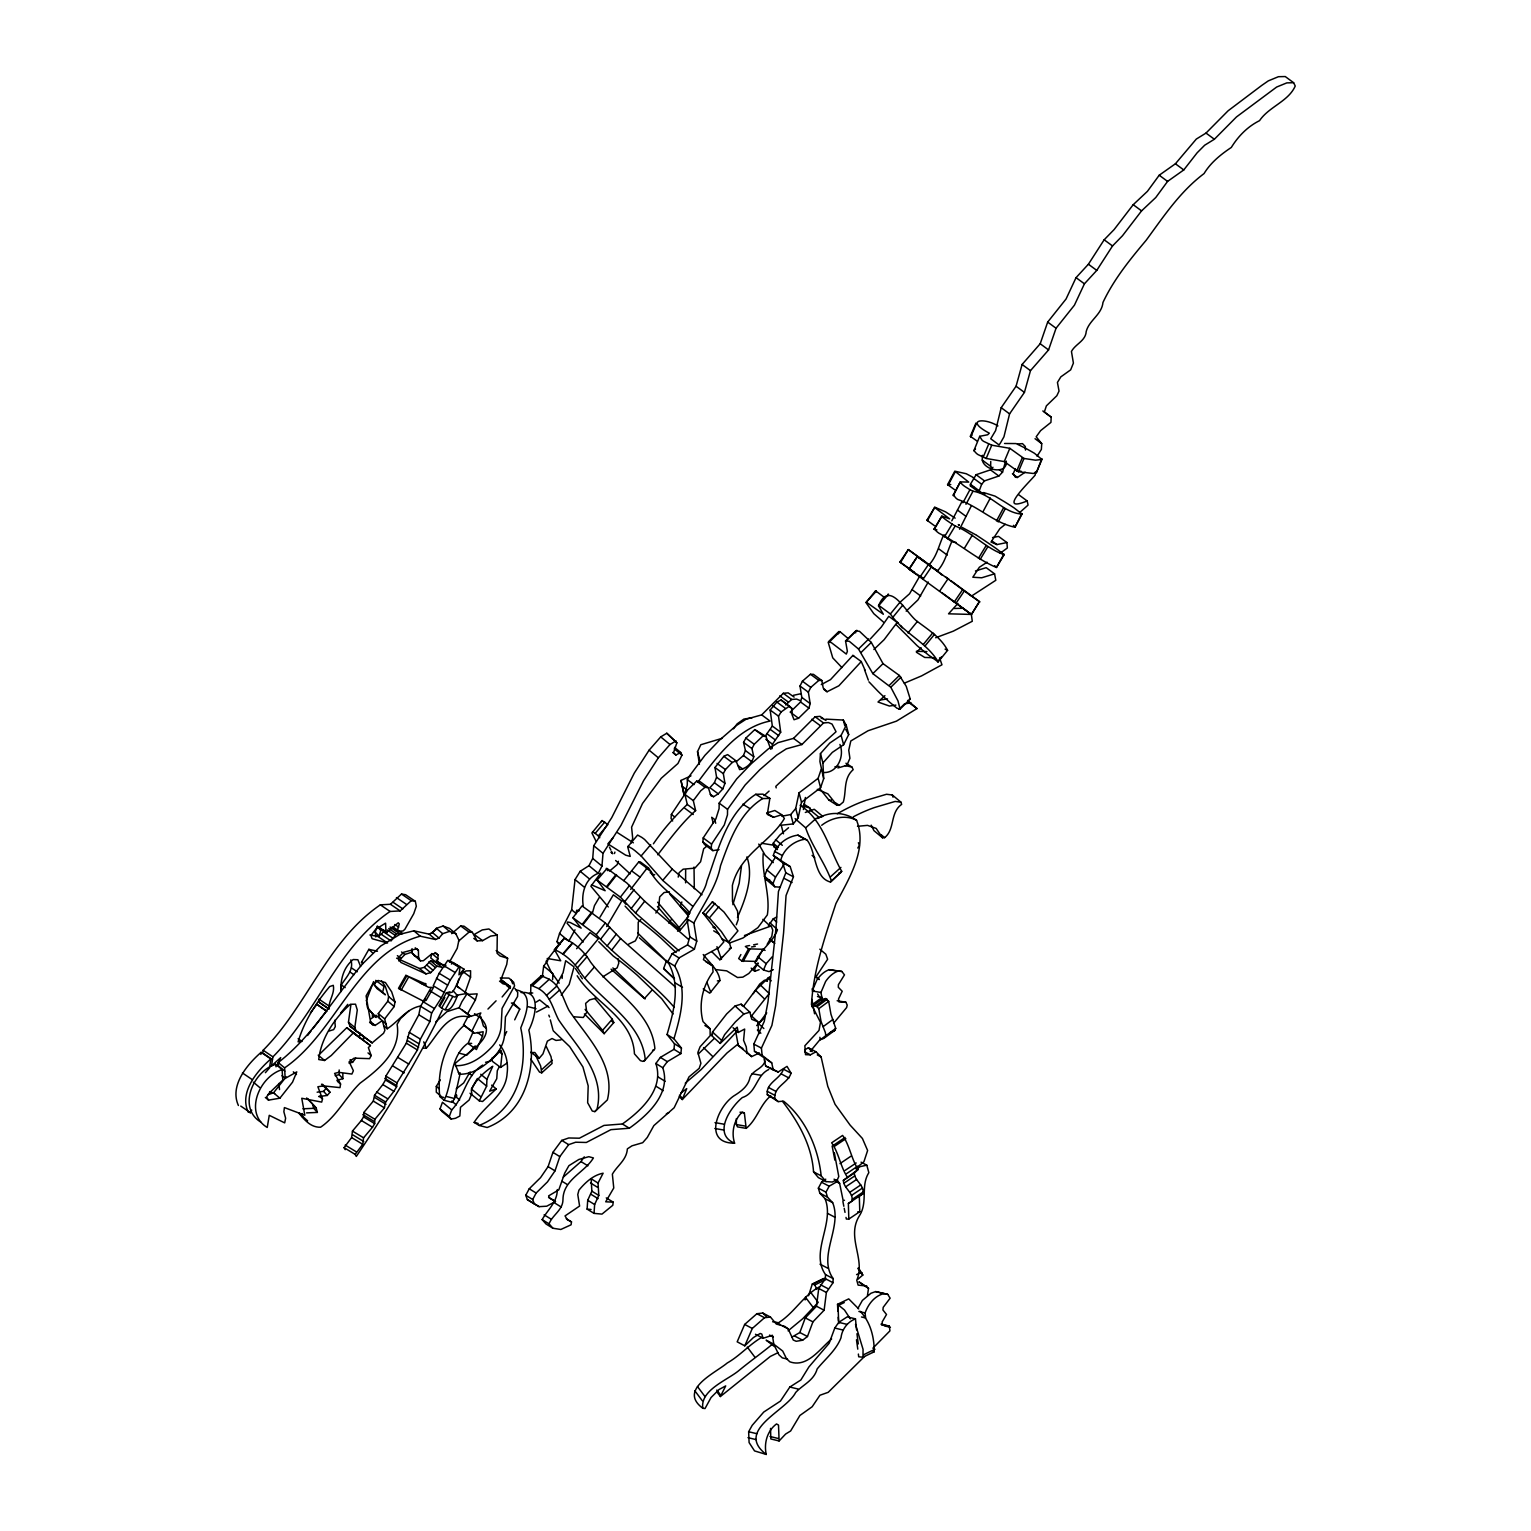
<?xml version="1.0" encoding="UTF-8"?>
<svg xmlns="http://www.w3.org/2000/svg" width="1531" height="1531" viewBox="0 0 1531 1531"><rect width="100%" height="100%" fill="white"/><g stroke="black" fill="none" stroke-linecap="round" stroke-linejoin="round"><path stroke-width="1.5" d="M440.316 1079.91L436.316 1086.398L436.297 1092.215L440.928 1096.024M985.16 493.977L978.768 492.063L970.405 485.901L970.405 484.274L976.127 474.706L990.48 469.864L992.968 467.261M978.768 492.063L981.677 484.236L984.51 480.887L998.844 476.026L1002.575 472.122L1005.102 462.84M1006.269 461.099C1007.953 474.667 984.49 471.012 982.27 460.104L982.385 455.281M473.117 1031.971L468.065 1043.415L476.447 1049.577L482.533 1036.181L483.184 1031.741L474.036 1033.31L471.892 1031.09L480.83 1012.967L470.878 1016.335L467.472 1014.039L475.376 999.973L477.174 993.849L468.122 994.404L465.194 992.279L470.553 977.18L470.591 970.769L465.979 970.941L461.29 974.137M685.601 882.851L685.658 870.01M694.309 888.726L694.021 867.044M882.162 1325.31L881.052 1324.124L889.339 1326.114L889.932 1330.879L872.881 1348.199M763.261 853.36C761.328 874.086 770.629 894.276 767.337 914.906L757.845 927.69L742.975 937.986L729.062 943.211M736.296 924.82L738.21 919.576L737.54 911.156L732.488 901.51L732.392 885.435C739.798 854.317 769.576 842.988 784.389 818.53L781.748 814.741L773.557 817.286L767.299 814.415L769.844 798.397L762.936 794.149L755.759 794.302C726.345 813.286 718.269 850.088 706.978 880.976C704.03 895.635 691.189 904.878 686.979 918.83L689.83 936.876L687.476 944.933L672.128 953.679L667.784 961.774C681.123 984.969 673.927 1010.69 667.057 1034.535L674.501 1043.836L681.429 1048.084L680.893 1053.596L667.305 1061.653L662.77 1067.758C671.305 1093.268 648.359 1114.645 629.318 1128.232L610.888 1129.667L586.335 1142.47L575.656 1142.222L568.671 1144.652L559.829 1156.613L555.007 1170.871L547.486 1181.875L536.137 1193.032L532.692 1199.519L534.3 1203.883L539.123 1206.658L546.739 1206.198L555.485 1201.51L549.304 1197.969L548.653 1195.845L558.796 1189.874L564.709 1173.129L568.9 1165.684L578.871 1159.465L588.823 1156.69L593.416 1157.934C584.383 1172.803 563.083 1179.597 562.968 1199.596C562.968 1210.198 552.289 1215.002 549.074 1223.862L552.902 1228.245L560.824 1229.47L571.082 1224.8L571.484 1221.91L566.298 1218.733M667.784 961.774L674.693 966.042C688.031 989.217 680.836 1014.938 673.965 1038.784L681.429 1048.084M492.331 1057.538L492.255 1061.232L500.618 1067.413L506.972 1063.126M500.618 1067.413L502.034 1053.921L501.039 1050.247L489.901 1061.327L485.557 1062.284M865.072 670.214L861.264 661.564L838.873 685.792L827.065 691.744L823.219 688.012L821.841 680.53L818.817 680.415L810.779 687.381L808.368 692.203L810.167 703.59L808.923 708.145L798.55 718.269L794.034 719.742L792.101 714.862L791.91 708.489L789.422 706.155L781.059 699.992L776.887 702.078L770.15 710.02L772.332 726.058L764.964 736.545M789.422 706.155L781.154 711.915L778.514 716.183L780.695 732.22L772.485 744.2L772.102 748.64M992.318 469.29L990.634 466.285L990.748 461.443M838.299 633.834L839.907 631.595L847.6 638.083M847.16 1176.861C840.462 1166.526 838.663 1152.556 831.639 1142.815L842.605 1135.428C849.609 1145.169 851.427 1159.139 858.125 1169.473L843.351 1180.401C843.466 1188.362 853.954 1192.726 851.944 1201.108L848.365 1203.519L848.806 1219.078L846.375 1219.059L845.992 1217.413M868.919 681.793L877.933 691.208A105.639 28.878 45.9 0 0 889.645 702.212L897.013 708.26L900.056 709.064L910.237 699.074L906.237 686.309L899.386 675.458L883.023 663.631L871.292 642.427L859.446 631.27L855.733 630.963L845.552 640.953L847.37 651.383L846.318 654.081L831.122 642.446L828.156 642.159L832.749 657.852L841.935 667.573M855.676 632.858L855.733 630.963M983.591 492.542L995.035 496.121L1004.279 501.632A87.592 14.372 30.9 0 1 1014.058 507.871L1022.019 514.129L1014.996 527.219C993.83 522.932 978.328 506.091 957.736 499.489A32.438 5.32 30.9 0 1 956.148 498.302L953.296 494.953L960.32 481.882L968.74 482.112L954.846 471.184L966.214 473.73L973.123 477.385M953.277 495.661L960.32 481.882M770.782 1095.832C759.854 1104.808 757.271 1119.372 746.19 1128.366L744.353 1112.922L742.286 1112.099C733.827 1119.793 731.129 1132.423 734.593 1143.179C702.997 1143.351 717.063 1107.545 733.579 1096.081C740.774 1091.622 748.238 1086.378 749.979 1077.46C752.85 1069.92 762.782 1069.021 765.098 1060.945M734.593 1143.179C712.585 1134.318 729.943 1107.774 742.305 1097.574C756.601 1092.962 756.046 1075.413 768.734 1069.537M792.063 1336.984L799.833 1332.525L805.287 1317.885L816.482 1306.23L818.741 1288.47L825.381 1278.71L825.515 1274.596C809.669 1252.147 835.027 1223.403 825.037 1198.696L819.831 1193.147L818.358 1188.152L821.535 1182.219L825.764 1179.176M831.639 1338.974C819.889 1348.754 807.373 1367.987 789.919 1361.844L786.57 1358.801L782.705 1351.05L773.787 1344.18L772.428 1335.281L763.108 1338.266L761.787 1334.056L760.18 1333.482L753.405 1337.558L744.793 1345.826L737.177 1341.826L744.659 1324.449L756.907 1313.713L762.802 1313.043L770.437 1317.043L776.313 1324.047L784.771 1326.382L788.216 1328.927L793.249 1340.008L796.177 1341.29L802.627 1340.218L807.469 1336.506L812.923 1321.865L824.118 1310.23L826.376 1292.451L833.017 1282.691L833.132 1278.576C817.305 1256.147 842.662 1227.403 832.673 1202.696L827.467 1197.146L819.831 1193.147M530.798 1059.184L539.524 1072.083L541.725 1072.848L540.654 1066.016L535.927 1055.95M546.299 1046.553L551.026 1056.639L552.098 1063.471L541.725 1072.848M558.892 944.646L557.016 941.603L559.542 933.508L571.656 909.816L575.044 879.56L580.192 871.292L588.976 865.685L592.708 858.432L593.741 845.705L611.73 817.669L634.312 773.059L649.106 750.171L660.722 736.889L666.789 733.234L676.855 742.803L673.506 752.85L675.898 755.013L680.721 752.486L681.946 755.147L677.965 763.471L661.296 778.226L642.503 803.488L631.595 827.18L632.686 838.242L631.461 842.739M583.177 905.625C581.282 892.86 585.244 878.316 598.238 873.321L601.97 866.068L603.003 853.341L620.993 825.305L643.575 780.695L658.368 757.807L669.985 744.525L676.051 740.87M1042.822 410.959L1051.185 417.121L1050.936 422.384L1040.602 430.651L1036.181 436.794L1041.731 443.646L1041.367 449.444L1037.061 456.2M425.427 998.384L420.527 1006.269L418.805 1014.785L409.294 1032.392L406.327 1043.204L385.869 1076.121L385.506 1079.987L382.788 1084.56L374.521 1095.258L373.315 1101.095L363.785 1112.539L363.555 1116.884L361.373 1120.501L352.455 1131.084L351.613 1137.571L344.073 1147.657L345.202 1149.685M451.415 964.052L452.889 962.425L463.989 969.161L458.956 974.845L460.085 967.094L458.879 967.133L450.267 980.07L441.406 997.791L431.646 1013.024L429.905 1021.521L420.413 1039.128L417.427 1049.96L396.988 1082.857L396.625 1086.723L393.888 1091.297L385.621 1101.995L384.415 1107.851L374.904 1119.276L374.674 1123.62L372.492 1127.237L363.574 1137.82L362.732 1144.308L355.173 1154.393L356.302 1156.441C387.745 1109.764 417.427 1061.021 442.191 1010.403M547.811 960.569L543.677 966.061L542.414 975.802M552.595 979.61L552.94 973.697L543.677 966.061M502.13 996.968L510.455 986.94L501.728 979.974L501.938 982.213M594.028 1213.375L587.1 1209.107L587.713 1200.285L591.865 1191.175L591.119 1178.774L598.047 1183.042L598.793 1195.424L594.64 1204.533L594.028 1213.375L601.989 1214.102L612.802 1205.28L613.185 1202.141L606.257 1197.893M864.479 1356.504L828.194 1392.33L819.946 1395.239L812.176 1406.74L799.909 1415.467L790.628 1430.987L785.633 1434.03L779.107 1440.958L770.82 1438.949L770.533 1428.404M825.86 719.13L843.294 720.048L846.222 725.216L841.131 735.358L829.821 743.033L820.463 753.596L819.908 761.539L823.678 778.667L820.597 787.7L801.517 802.244L798.187 817.822L793.269 823.908L780.006 825.362M820.463 753.596L822.932 762.974L823.678 778.667M779.107 1440.958L778.514 1425.055L776.504 1423.945C767.203 1430.815 763.72 1443.408 766.265 1454.45C734.459 1430.165 786.111 1411.295 795.661 1392.483C802.914 1384.636 813.88 1380.656 817.152 1368.963C825.381 1358.801 836.213 1350.265 840.997 1337.75C841.973 1329.348 847.485 1321.865 855.465 1318.861L856.575 1329.827M1035.434 471.739L1035.205 475.05C1029.865 481.767 995.686 513.899 1027.167 500.943L1028.067 505.096L1019.55 512.655M350.924 1004.604L348.456 1022.153L350.025 1026.287L372.129 1042.898L383.554 1033.291L384.913 1030.363L382.386 1020.584L375.076 1025.464L369.603 1022.478M562.126 978.443L562.317 975.668M735.148 1028.545L738.267 1045.52L751.606 1056.601L759.395 1052.964M900.056 709.064L897.97 700.854L890.812 687.247L872.842 673.64L858.508 649.01L849.265 641.278L845.552 640.953M463.989 969.161L454.764 988.586L452.43 992.05L449.061 993.007M794.149 697.064L788.197 692.892L783.298 693.294L761.692 714.881L746.114 719.206L736.392 725.503L719.608 740.066L704.892 755.376L689.371 776.102L687.342 779.681L687.266 785.173L684.051 795.393L671.363 814.454L671.037 818.492L672.664 820.999M719.015 849.609L712.872 850.643L704.509 844.48L702.882 841.973L703.207 837.935L715.896 818.874L719.092 808.655L719.168 803.163L736.736 778.858L751.453 763.548L768.237 748.984L777.959 742.688L793.517 738.382L815.143 716.776L820.042 716.374L825.975 720.546M712.872 850.643L711.245 848.155L711.571 844.117L724.259 825.037L727.474 814.836L727.55 809.325L745.099 785.039L759.816 769.729L776.6 755.147L786.322 748.85L801.9 744.544L823.506 722.957L828.405 722.555L832.041 724.067L836.041 731.741L778.992 783.336L775.796 786.36L776.198 787.891M334.734 1020.258L335.308 1026.593L333.662 1029.617L328.763 1031.109M679.266 1096.636L682.271 1099.564L686.73 1088.618L680.644 1093.23M359.728 1036.028L359.996 1033.023M363.402 1040.104L363.67 1037.099M534.3 1203.883L527.372 1199.634L525.765 1195.271L529.228 1188.783L540.558 1177.626L548.098 1166.622L552.921 1152.365L561.743 1140.404L568.728 1137.973L579.407 1138.203L603.98 1125.419L622.39 1123.984C641.432 1110.396 664.397 1089.019 655.861 1063.49L660.397 1057.385L673.984 1049.347L674.501 1043.836M340.839 991.705C340.418 979.61 343.327 967.592 353.163 959.535L357.852 959.726L360.589 966.425M766.265 1454.45L754.534 1450.91L749.099 1442.585L748.64 1431.734L752.199 1425.342L763.739 1412.06L780.408 1401.114L789.843 1387.029L800.866 1379.986L808.885 1366.972L829.151 1343.28L834.778 1328.047L838.739 1322.363L847.179 1316.871L855.465 1318.861M260.863 1054.476L261.112 1052.333L270.872 1058.935L269.513 1067.93L265.38 1072.695M759.165 969.697L754.649 971.343L755.051 967.898L758.209 963.343M265.341 1097.459L268.518 1100.138L279.886 1098.186L292.517 1082.187L296.784 1071.891L285.168 1078.417L281.991 1075.738M868.517 1288.298L859.14 1282.002L868.517 1288.298L867.445 1295.647M848.806 1219.078L859.771 1211.691L859.331 1196.151L862.91 1193.721C864.919 1185.358 854.432 1180.975 854.317 1173.033L858.125 1169.473M778.092 1352.639L770.323 1356.447L720.393 1396.54L725.713 1385.899L719.034 1389.536L711.035 1397.554L705.025 1408.539L702.786 1408.271C677.908 1389.689 714.843 1373.364 727.187 1363.03C739.703 1355.93 749.099 1344.773 761.519 1337.501M496.159 950.579L507.622 958.31L506.723 964.473L500.752 980.127L502.876 983.591L510.091 986.155M798.187 817.822L795.718 808.445L799.029 792.867L818.128 778.322L821.209 769.289M319.883 1053.883L346.829 1027.665L370.445 1045.596L368.378 1047.587L371.172 1055.586L369.583 1058.648L354.101 1058.151L349.164 1061.71L353.374 1070.743L351.881 1074.054L338.657 1072.332L334.581 1073.422L340.571 1084.025L339.997 1087.622L323.405 1085.9L317.874 1086.761L322.505 1098.933L321.701 1102.109L301.76 1098.263L304.822 1115.238L284.402 1107.583L283.867 1111.774L285.627 1118.223L284.689 1122.874L269.265 1115.314L267.236 1127.467C243.735 1113.439 259.122 1076.599 282.106 1069.633L275.733 1064.275C252.749 1071.241 237.382 1108.08 260.882 1122.127M391.304 927.308L397.161 931.269L402.978 931.001L404.892 929.279L413.753 913.701L416.317 906.256L415.322 901.3L405.562 894.697L401.505 894.066L390.443 904.285L380.339 904.84C327.825 940.589 307.195 1005.905 263.16 1050.247L262.7 1053.06L272.461 1059.663M415.322 901.3L411.265 900.687L400.184 910.907L390.099 911.462C337.566 947.191 316.936 1012.527 272.92 1056.849L271.485 1065.901L280.709 1057.596L276.977 1065.633M397.161 931.269L399.304 923.978L398.271 922.791L385.965 932.915L385.582 923.155L375.765 929.221L370.904 935.498L372.11 938.714L387.554 943.019L377.813 936.417L369.89 935.001M379.592 1018.536L378.291 1013.56L387.802 1001.217L388.606 996.566L385.334 986.519L381.563 980.931M421.35 1005.867C407.035 1007.991 398.634 1021.368 387.209 1028.794L384.664 1018.919L394.175 1006.556L394.979 1001.925L391.687 991.877L385.429 982.558L378.176 980.472L371.822 985.581L366.1 995.915L370.617 1022.096L372.779 1025.158M1004.566 443.473L1016.048 443.569L1025.158 448.066A84.014 25.261 25.9 0 1 1034.458 453.291L1041.922 459.472L1036.334 472.735L1033.138 473.462L1018.402 471.739L1004.259 461.596L986.175 458.458L978.022 454.592A29.855 8.975 25.9 0 1 976.491 453.463L973.907 450.65L975.477 449.004M997.925 425.905C983.113 416.987 964.511 420.145 989.313 433.177L987.648 434.766L979.706 436.316L982.079 440.201A29.855 8.975 25.9 0 0 983.591 441.33L991.744 445.196L1009.828 448.315L1023.99 458.458L1035.53 460.18L1041.922 459.472M678.214 877.11L679.094 872.747L683.132 869.187L694.902 868.134L700.586 861.762L703.686 848.767L706.71 846.26M938.312 571.695L929.011 564.843C936.934 556.327 938.752 545.457 943.44 535.506L944.608 534.97M941.929 575.044L937.374 571.025C945.297 562.489 947.115 551.638 951.804 541.668L956.033 542.395M356.379 1031.645L354.809 1027.512L357.278 1009.962L355.517 1004.183L350.388 1004.279C334.485 1018.077 320.974 1038.439 318.735 1059.548L324.572 1060.485L331.27 1055.491L353.183 1033.023L370.445 1045.596M373.583 981.601L366.215 1000.757M491.642 1085.135L496.274 1088.943L482.552 1101.516L479.28 1100.846L486.647 1086.149L486.915 1079.355L492.752 1066.284C483.949 1072.389 475.165 1080.063 471.318 1090.302L471.854 1093.517L469.137 1100.024L460.487 1107.277L459.855 1116.022L455.492 1118.3L451.186 1119.065L441.923 1111.429L440.029 1108.884L442.459 1102.282L451.722 1109.918L449.291 1116.52L451.186 1119.065M557.303 1189.568C557.38 1202.141 547.581 1209.815 542.165 1219.614L545.993 1223.977L552.902 1228.245M819.851 1037.291L820.444 1039.645L824.444 1038.171L825.821 1035.722L825.362 1032.564L821.037 1021.426L818.798 1008.68L815.889 1005.848L811.832 1006.69L821.707 999.399L825.764 998.556L828.692 1001.389L830.931 1014.134L835.715 1028.43L834.338 1030.88L830.319 1032.353M464.008 1025.445C444.545 1042.707 437.024 1071.241 439.722 1096.426L444.181 1100.291C452.87 1082.053 449.54 1057.615 467.108 1043.836M444.181 1100.291L452.296 1102.377L454.535 1098.531L460.276 1072.925M516.33 989.945C534.989 993.351 525.19 1016.546 520.751 1027.971C528.903 1065.04 518.148 1110.396 479.069 1125.438L474.17 1122.395C484.389 1105.688 505.862 1095.239 507.125 1073.327A34.237 28.381 -84.2 0 0 502.245 1048.391L499.68 1044.908M521.018 992.566C542.414 990.193 534.893 1018.689 528.846 1030.038C537.017 1067.107 526.243 1112.463 487.164 1127.505L479.069 1125.438M834.357 1152.766L838.777 1176.516L837.476 1179.502L832.252 1182.028L825.994 1181.588L821.171 1175.846C818.224 1147.848 805.536 1118.855 783.566 1101.153L778.188 1101.612L774.935 1098.722C773.232 1086.78 788.121 1083.125 791.049 1073.174L787.03 1066.38L778.169 1071.987L773.27 1069.997L771.739 1062.897L754.477 1051.299L753.807 1044.104L764.256 1021.445L768.007 1001.752L775.949 928.819L778.437 891.54L785.824 872.804L782.552 862.623L773.327 855.427C776.313 844.672 786.934 836.481 797.957 835.141L807.258 840.328C816.348 852.174 813.899 877.818 830.491 882.028L841.706 871.35C829.037 849.035 822.951 819.774 800.12 805.306M771.739 1062.897L762.113 1055.299L761.424 1048.103L771.892 1025.445L775.643 1005.752L783.585 932.819L786.054 895.539L793.46 876.804L790.187 866.623L773.327 855.427M374.502 985.16L385.429 994.806L377.066 988.643L374.502 985.16L375.267 981.945M382.865 991.322L384.032 986.519L375.669 980.357M805.402 797.479L803.411 809.535M592.382 913.318L594.449 905.663L599.31 897.415M798.55 718.269L790.187 712.106L800.56 701.983L801.804 697.409L800.005 686.041L802.416 681.199L810.454 674.252L813.478 674.348L821.841 680.53M959.554 529.209L971.381 505.766M744.793 1345.826L752.295 1328.449L764.543 1317.713L770.437 1317.043M468.122 994.404L456.831 986.098L458.802 979.094M780.963 859.427C783.949 848.672 794.57 840.481 805.574 839.141M772.772 1343.931C761.405 1353.308 749.463 1361.748 738.114 1371.183C726 1380.732 700.184 1390.416 702.786 1408.271M614.486 853.533L614.907 852.078M674.693 966.042L679.037 957.928L694.385 949.182L696.758 941.144L693.887 923.078C703.227 904.209 716.489 887.272 720.527 865.742C729.502 840.94 739.109 813.133 762.687 798.57L769.844 798.397M412.05 948.627L412.241 953.239L420.432 960.856L423.341 960.741L431.589 954.024L436.22 953.315L438.172 955.191L437.101 963.286L445.961 965.276M668.683 1112.865L666.349 1113.745M858.374 1354.055L858.7 1356.791L862.967 1357.212L863.063 1349.366L855.504 1324.468M862.967 1357.212L874.163 1351.777C874.431 1337.654 870.412 1321.655 860.078 1311.244M778.188 1101.612L767.299 1094.722C765.596 1082.8 780.485 1079.125 783.413 1069.174L791.049 1073.174M822.568 1001.159L820.96 992.471L825.611 981.486A25.95 16.248 -69 0 1 838.012 971.171L841.82 971.439L844.48 974.864L838.395 984.682L838.299 987.304L842.203 991.265L838.49 999.073L839.045 1001.982L845.897 1002.25L847.217 1005.102L846.624 1007.57L833.61 1023.244M1293.618 82.712L1286.805 82.885L1276.663 87.037L1236.493 116.93L1214.37 139.244L1204.686 145.215L1197.127 152.813L1183.769 169.941L1167.579 181.404L1155.771 197.518L1141.571 210.876L1122.491 235.736L1112.52 245.955L1096.77 270.394L1084.426 283.809L1074.418 305.186L1056.046 328.246L1048.563 349.929L1030.478 370.655L1024.43 392.395L1009.58 413.868L1003.953 436.794L1000.432 442.976L999.092 444.947L990.729 438.765L995.59 430.613L1001.197 407.686L1016.067 386.233L1022.096 364.474L1040.2 343.748L1047.682 322.084L1066.054 299.004L1076.044 277.647L1088.407 264.231L1104.157 239.793L1114.128 229.554L1133.208 204.695L1147.408 191.356L1159.216 175.223L1175.406 163.779L1196.323 139.053L1206.007 133.082L1228.13 110.768L1261.755 85.411L1268.3 80.875L1278.423 76.703L1285.255 76.55L1293.618 82.712L1295.245 86.023C1288.413 101.505 1268.969 106.653 1259.535 120.662C1247.612 126.595 1238.235 136.202 1231.307 147.454C1220.781 154.478 1210.677 162.611 1204.055 173.577C1180.037 191.624 1163.598 216.522 1146.164 240.271C1129.916 259.581 1113.822 279.35 1102.971 302.449C1101.746 314.697 1089.096 320.247 1086.225 331.462C1085.594 341.011 1075.432 343.939 1071.451 351.46L1073.403 363.096L1070.667 369.851L1060.83 376.875L1057.443 382.444L1059.031 391.094L1056.83 395.744L1046.381 405.868L1044.353 411.973L1051.185 417.121M746.975 1053.539L746.267 1046.86L743.588 1040.315L744.659 1029.043L738.248 1032.468L737.196 1027.148L720.163 1043.434L711.456 1035.415L712.527 1032.028L726.689 1013.905L735.129 1005.963L741.157 1004.164L749.865 1012.182L751.778 1019.321L757.807 1021.751L758.783 1033.808M720.163 1043.434L724.641 1034.631L735.378 1021.923L743.836 1013.981L749.865 1012.182M341.298 989.026L341.279 984.988C346.006 977.199 354.216 969.965 350.848 959.822M681.831 901.97L680.434 906.218L689.122 914.237M328.763 1005.829L319.022 999.207L319.386 1002.461L329.146 1009.063C328.112 1001.006 335.117 993.657 333.28 985.332L329.701 986.557C316.018 1002.671 304.018 1021.521 298.105 1041.884L302.009 1041.386L298.105 1038.745M451.722 1109.918C464.563 1096.713 465.826 1075.432 482.705 1065.078M767.069 981.371L768.256 977.965L771.241 980.873M375.21 932.035L377.181 926.485L380.855 930.561L378.884 936.111L375.21 932.035L375.841 936.972M663.65 968.53L674.444 978.845L663.65 968.53L666.636 960.396M555.734 950.273L556.825 947.364L546.089 961.391L551.237 971.994L559.179 983.151M553.169 1030.707L569.685 1046.63L582.947 1067.011L588.191 1085.9L587.655 1102.741L592.267 1111.047L594.851 1111.621L607.367 1099.928C616.132 1064.734 586.947 1037.08 569.054 1010.517C563.504 1000.049 561.169 987.093 550.509 980.204A15.291 4.957 47.9 0 0 549.304 979.285L541.228 975.745L530.855 985.141L530.664 993.887M540.558 977.544L541.228 975.745M753.252 993.657L759.72 984.05L764.486 980.204L767.088 980.701M511.392 1002.958L519.755 1009.12L514.703 1019.837M735.971 761.902L743.454 755.529L745.406 750.573L743.568 742.42L745.865 738.114L754.764 729.617L765.94 736.392L770.839 749.31M735.952 760.773L732.22 762.495L725.426 769.576L723.34 773.691L724.967 783.394L722.785 788.943L718.25 793.843L709.886 787.68L714.403 782.762L716.585 777.212L714.977 767.529L723.838 756.333L727.589 754.592L735.952 760.773L739.588 769.595C746.19 768.734 752.065 763.127 753.769 756.754L751.951 748.582L754.228 744.277L763.127 735.779L765.94 736.392M780.083 887.195L774.801 886.774L766.227 879.617L764.467 876.268L766.935 870.01L775.394 857.341M774.801 886.774L773.059 883.425L775.528 877.167L783.987 864.498M576.268 911.5L576.804 910.199L579.388 910.734M861.475 1316.966L865.608 1317.961L865.111 1312.947C868.192 1304.201 874.545 1295.896 883.942 1293.58L887.731 1294.346L890.123 1298.192L883.215 1307.321L882.928 1309.981L886.506 1314.497L882.162 1321.942L882.488 1324.966L889.339 1326.114M777.48 929.795C772.791 942.771 759.567 950.1 754.936 962.827L763.529 970.003L769.021 971.63L773.308 969.64M763.529 970.003L766.151 963.707L772.275 956.741M458.879 967.133L447.779 960.396L439.148 973.333L433.254 985.753L444.373 992.49M977.256 441.196L970.367 436.316L975.955 423.034M970.711 437.062L976.3 423.781M973.907 450.65L979.706 436.316M983.074 457.405L988.662 444.143M986.175 458.458L991.744 445.196M1004.259 461.596L1009.828 448.315M1016.737 470.993L1022.325 457.712M1018.402 471.739L1023.99 458.458M1041.845 458.592L1036.334 472.735M899.654 602.582L909.586 593.741L919.901 575.867L923.25 578.335M906.18 611.137L917.949 599.922L928.264 582.029M600.075 874.488L600.688 873.091L590.889 886.219L608.266 906.964M261.112 1052.333C246.835 1064.791 229.42 1085.804 238.415 1105.497M270.872 1058.935C256.596 1071.394 239.18 1092.407 248.175 1112.099L250.51 1112.712L251.735 1110.071M732.871 904.668L739.205 883.215L741.502 865.857M737.444 917.413C745.501 899.041 753.884 876.765 746.917 856.882M699.38 764.256L697.524 751.625L700.815 744.736L722.364 738.248M857.819 1308.507L862.374 1300.431L870.948 1293.255L875.655 1291.59L887.731 1294.346M474.036 1033.31L463.529 1024.909L468.888 1014.996M822.932 762.974L832.29 752.41L843.6 744.736L848.691 734.593L846.222 725.216M499.087 1067.145L497.288 1070.743L496.752 1078.723L489.652 1091.163L496.274 1088.943M470.036 1071.968L463.663 1082.972L456.2 1088.885M768.428 925.719L773.193 918.887L776.6 917.012M606.697 926.58L621.739 900.994L613.376 894.812L599.961 917.222M812.31 1283.992L814.817 1284.93L825.994 1279.495L823.506 1278.576L812.31 1283.992L808.559 1295.743M951.804 520.808L961.908 501.69M504.598 1035.626L506.742 1031.55M598.047 1183.042L603.118 1173.205C593.129 1175.119 585.225 1182.564 578.929 1190.161L577.78 1194.544L579.598 1206.045L565.035 1215.92L567.274 1219.633L571.484 1221.91M1015.283 468.945L1013.235 473.615L1015.378 477.251L1017.426 477.481L1025.158 472.18M827.467 1197.146L825.994 1192.151L829.17 1186.219L837.878 1181.167L839.62 1183.386L843.122 1200.4L844.48 1200.285M954.808 489.843L947.593 484.619L954.617 471.548M948.053 485.25L955.076 472.16M962.922 502.761L969.946 489.69L964.76 486.399A32.438 5.32 30.9 0 1 963.171 485.212L960.301 482.571M965.965 504.311L972.989 491.221C991.801 494.207 1002.843 512.828 1022.019 514.129M983.304 511.143L990.327 498.053M996.49 520.961L1003.513 507.89M998.174 521.918L1005.197 508.828M1014.996 527.219L1021.809 513.497M740.889 954.559L738.669 958.597L741.884 960.99L756.295 961.43L762.955 949.277L765.098 950.426M741.884 960.99L748.544 948.837L762.955 949.277M743.167 961.468L749.826 949.316M575.024 929.815L568.805 941.144L559.542 933.508M630.657 889.396L647.02 868.211L648.512 867.962L653.565 875.139L654.713 874.565M284.766 1071.145L278.412 1065.806L278.24 1062.533C312.879 1035.741 334.638 996.796 362.579 963.86L361.488 962.31L368.875 949.335L377.468 951.249M405.887 975.343L398.5 988.318L423.398 1001.197L426.096 1000.432L433.484 987.457L428.623 987.361L405.887 975.343L426.058 984.165L425.369 983.457M399.304 989.064L406.691 976.108M401.084 990.289L408.471 977.333M423.398 1001.197L430.785 988.241M453.119 990.768L457.52 995.628C453.08 1006.02 449.119 1015.704 438.957 1005.848L446.344 992.873L449.923 991.82M440.335 1005.427L444.794 997.561M441.77 1007.8L449.157 994.825L454.803 997.121L457.52 995.628M445.33 1009.522L452.717 996.566M970.367 436.316L971.917 435.168M599.769 837.725L598.353 835.888L607.884 824.597L602.085 820.559L591.904 832.96L595.999 841.112M601.434 821.669L602.085 820.559M449.482 962.023L457.214 948.321L458.917 940.225L455.855 933.757L449.502 928.418L443.091 926.025L436.373 928.322L432.622 932.723L429.197 934.159L413.868 930.829L400.184 934.197L380.76 945.986L362.579 963.86M657.775 854.796C669.698 839.332 681.333 823.467 695.629 810.607L687.266 804.426L684.95 794.455L687.553 790.053L696.662 781.135L700.031 781.595L708.394 787.776L710.92 795.756L713.58 796.713L718.25 793.843M695.629 810.607L693.313 800.636L700.739 790.781L705.025 787.317L708.394 787.776M857.781 848.021L859.389 845.323L858.374 842.72M377.813 936.417L381.276 934.312L391.037 940.933L396.548 933.833L402.71 933.566L392.95 926.944M653.412 843.792C663.287 829.324 674.865 816.214 687.266 804.426M934.484 525.726L926.906 520.196L934.809 507.182L945.622 511.89L955.153 518.129M927.442 520.751L934.656 507.373M976.529 535.238L985.371 541.132A91.745 7.961 33.5 0 1 995.743 548.213L1004.202 554.662L996.451 567.484C975.859 558.719 959.095 543.256 939.039 533.286A33.299 2.89 33.5 0 1 937.355 532.042L934.121 528.961L941.871 516.138L949.66 518.856L935.192 507.928M934.235 529.439L941.871 516.138M944.397 536.922L952.148 524.1L946.79 520.463A33.299 2.89 33.5 0 1 945.105 519.22L941.986 516.617M947.459 538.797L955.21 525.975C973.123 532.999 985.945 548.5 1004.202 554.662M964.549 548.041L972.281 535.218M978.424 558.356L986.175 545.534M980.146 559.447L987.897 546.624M996.451 567.484L1003.877 554.165M777.461 849.609L774.016 846.739L773.212 843.256L779.719 835.18L788.542 827.735M805.095 1299.915L806.148 1298.173M396.625 958.195L419.59 968.53L424.298 967.343L430.613 960.836L439.971 962.942M420.432 960.856L418.595 958.597L418.403 950.483L416.853 948.722L403.648 952.263L398.079 958.023L400.911 962.463L425.962 973.888L430.651 972.683L436.967 966.195L441.904 967.305L430.747 957.928L431.895 953.507L438.249 958.865M768.256 977.965L755.491 990.213L743.664 1006.097M760.218 984.816L769.213 993.562L751.185 1016.431M486.226 1028.43L483.375 1025.942L480.657 1016.393M830.491 882.028L841.706 871.35M556.997 984.146L563.083 972.721L565.666 960.722L574.048 966.884L569.168 984.529L561.188 995.131M898.372 622.696L897.147 622.466L884.153 639.652L873.895 649.508M947.593 484.619L950.77 484.504M697.734 782.284C716.393 757.424 737.846 727.436 770.055 721.063L761.692 714.881M655.842 913.05L658.483 909.127L659.689 896.917L664.09 892.535L669.43 891.827M883.885 597.033L875.56 590.794L865.972 602.602L873.818 613.682L883.387 622.007M875.56 590.794L875.789 592.172M668.856 923.174L671.018 919.959M677.563 931.173L679.726 927.977M914.447 572.747L899.903 562.03L908.323 549.591L931.173 566.011M900.534 562.509L908.323 549.591M935.652 637.757L953.258 631.174L972.281 621.28L971.362 614.429L908.916 569.034L917.337 556.595L924.284 561.418L908.955 550.069M909.203 569.283L917.337 556.595M919.901 577.168L928.303 564.728L917.624 556.863M922.963 579.388L931.384 566.948L928.303 564.728M939.556 591.272L947.976 578.852L931.384 566.948M954.196 602.085L962.616 589.665L947.976 578.852M955.937 603.348L964.358 590.928L962.616 589.665M979.438 601.606L971.477 614.39L979.438 601.606L950.847 580.651M398.768 960.951L404.892 954.445L411.667 952.205M286.163 1076.829L273.532 1092.828L267.906 1094.722M514.856 988.356L517.746 992.49L517.574 996.49L505.441 1016.928L504.445 1036.066A39.423 32.687 -23.1 0 1 495.872 1054.782C486.437 1064.906 473.768 1074.628 459.281 1074.226L454.956 1063.758C466.247 1052.467 500.541 1036.965 480.007 1017.407M563.312 1177.109L580.976 1161.57L584.287 1156.843M701.983 894.774L672.281 869.11L644.589 839.466A36.533 5.416 41.4 0 0 641.719 837.342L637.604 835.046L627.71 846.834L630.236 856.422L625.701 855.178L607.845 843.887L613.28 837.438M757.902 963.037L748.812 973.486L742.841 977.142L737.521 977.524L726.651 970.845L715.532 969.544M733.521 728.833L737.1 723.895L743.836 719.111L752.085 717.752M766.744 1012.852L758.611 1023.703L763.835 1028.526M312.822 1028.698L326.677 1010.996L316.917 1004.374L310.41 1012.89M767.203 944.302L771.815 936.321L772.772 930.159L771.184 925.968L744.468 935.498M926.906 520.196L927.977 520.234M698.27 1054.055L714.02 1038.726M413.868 930.829L420.221 936.187L435.55 939.517L438.976 938.082L442.727 933.68L449.444 931.384L455.855 933.757M307.54 1035.511L311.367 1030.516M349.011 1063.107L352.57 1062.361L355.785 1058.151M435.799 1021.885L446.899 1011.685L458.343 1007.972M583.254 942.005L567.14 923.289L567.657 921.987L570.259 922.542L581.168 928.13L572.9 917.72L582.029 905.931L605.338 922.944L620.629 938.56L675.515 987.093M582.565 923.978L591.693 912.189M583.177 924.418L592.306 912.629M674.252 1007.379C651.058 980.184 620.227 961.028 596.21 934.752L605.338 922.944M600.707 939.096L609.855 927.288M607.042 946.101L616.17 934.312M611.501 950.349L620.629 938.56M611.08 969.18L644.455 998.537L651.708 990.48M591.502 884.822L605.166 890.736L597.09 880.095L607.022 868.441L626.945 883.081L644.685 901.223L688.223 939.135M606.793 886.315L615.979 874.565M607.405 886.755L616.591 875.024M679.037 950.885L635.518 912.974L620.399 897.128L629.585 885.377M624.859 901.51L634.045 889.779M631.097 908.668L640.283 896.936M635.518 912.974L644.685 901.223M703.227 988.93L709.772 993.198L719.972 980.529C718.747 970.022 709.293 962.578 703.227 954.521M819.563 1286.767C802.799 1295.685 793.824 1313.847 777.289 1323.454M810.703 1292.375L818.205 1302.364L802.761 1318.689L788.082 1330.841M623.787 880.593L638.657 862.049L640.149 861.8L648.512 867.962M577.149 975.764C593.99 1002.862 632.743 1017.579 634.427 1053.826L640.398 1060.619L642.924 1061.404L645.278 1059.892C641.891 1021.789 601.626 1001.37 580.766 972.989C574.833 962.884 565.245 954.081 554.452 949.603L560.71 960.779L547.179 958.483M644.36 1061.021L654.904 1048.754C651.517 1010.671 611.271 990.232 590.392 961.851C584.478 951.765 574.871 942.943 564.078 938.465L554.452 949.603M781.805 816.234L790.781 814.53L795.718 808.445M347.786 1004.355L340.552 1013.197M866.182 602.295L876.364 591.119M866.967 602.621L883.349 614.256L878.507 605.836C890.009 578.259 906.103 613.587 917.375 621.49C928.475 629.93 940.933 637.508 947.593 650.35L938.197 661.851L928.552 655.077A100.682 12.516 40.6 0 1 917.126 645.68L896.228 624.744M878.507 605.836L888.535 594.162M938.197 661.851C926.408 641.891 903.347 633.183 890.391 613.95L899.788 602.468M893.3 616.744L902.678 605.243M907.998 632.973L917.375 621.49M923.461 644.283L932.857 632.781M925.164 645.795L934.542 634.293M937.508 661.775L941.527 656.837M810.243 1051.357L820.712 1038.764M381.276 934.312L383.439 931.747L393.199 938.369M858.527 1267.955L862.814 1275.036L857.819 1279.304M592.554 831.831L595.195 833.362L604.726 822.07M692.452 906.065L662.732 880.402L641.145 855.963L650.694 844.672M662.732 880.402L672.281 869.11M861.264 661.564L852.901 655.402L830.51 679.63L821.267 684.606M688.28 920.514L680.108 930.197L679.094 927.518L688.625 916.227L669.946 894.334M712.968 927.174L715.015 928.437L702.92 913.012L712.451 901.721L723.991 912.055L737.942 930.886L728.392 942.177L722.115 938.943M702.92 913.012L705.485 914.677L715.015 903.386M728.392 942.177L721.292 931.499L709.331 917.949L718.862 906.658M711.685 951.555L719.876 959.765L722.594 956.531M719.876 959.765L731.014 948.014L728.89 941.316M317.128 1092.196L323.596 1091.354L326.314 1088.139L322.543 1084.292M318.639 1096.56L327.27 1095.45L329.988 1092.235L326.314 1088.139M530.74 1052.218L539.123 1058.38L542.969 1053.883L547.39 1041.137L552.04 1038.516L555.983 1040.429L561.016 1039.913M785.652 704.968L791.661 699.476L796.56 699.074L800.215 700.586M554.605 950.732L564.078 938.465M562.7 954.024L572.345 942.905M563.064 954.291L572.69 943.153M575.235 964.932L584.88 953.813M577.551 967.669L587.177 956.531M584.555 978.366L594.181 967.228M584.402 1013.924L604.152 1033.693L602.582 1030.344L612.228 1019.206L594.736 998.289M604.152 1033.693L613.797 1022.574L612.228 1019.206M736.239 1032.124L701.141 1069.576L685.256 1083.202M957.908 603.444L948.55 613.816L971.362 614.429L962.999 608.266L954.119 608.477M475.222 1045.903L466.84 1055.165L458.726 1053.079M767.222 979.362L769.615 976.759M496.082 1000.834L487.949 1009.063M594.851 1111.621L596.994 1109.324C605.759 1074.13 576.555 1046.458 558.662 1019.895C553.131 1009.427 550.796 996.49 540.137 989.6A15.291 4.957 47.9 0 0 538.912 988.662L530.855 985.141M576.613 948.722L590.009 932.57L598.391 938.733L584.976 954.885M409.141 1010.575L400.452 1018.632L397.103 1024.335C401.447 1050.744 379.076 1069.116 360.072 1083.183C345.891 1096.866 336.935 1116.156 320.572 1127.218C310.755 1127.601 304.439 1119.831 298.775 1112.999L307.635 1120.845M870.278 639.001L881.224 627.136L888.784 616.285L897.147 622.466M756.678 1025.579L764.39 1017.904M738.363 1043.798L727.034 1052.945L682.271 1099.564M828.73 641.451L838.911 631.461M829.725 641.604L839.907 631.595M846.662 640.283L856.843 630.274M858.508 649.01L868.689 639.02M861.111 652.436L871.292 642.427M872.842 673.64L883.023 663.631M889.205 685.448L899.386 675.458M890.812 687.247L900.994 677.238M899.022 709.312L904.113 704.298M640.877 919.653L638.216 922.217L638.14 935.403L635.327 940.895L628.686 944.091M921.145 647.747L916.399 652.244L924.724 657.45L935.326 657.756M884.918 695.667L877.99 702.021L889.434 706.04L895.884 705.102M719.972 980.529L717.388 980.912M533.037 985.179L543.409 975.802M538.912 988.662L549.304 979.285M764.046 795.642L769.079 791.087M546.471 995.418L556.863 986.041M549.361 999.303L559.753 989.925M831.333 880.727C824.826 862.393 812.004 846.547 805.65 827.85L816.023 818.473M541.821 1069.557L552.213 1060.179M830.529 876.765L840.902 867.388M602.812 976.855L617.165 967.803L618.792 963.095L618.122 958.789M451.664 933.661L460.697 925.949L464.008 926.198L472.39 932.379L477.136 940.876L482.59 940.646L490.666 936.092L497.269 935.135L497.039 953.22L500.044 955.976L507.622 958.31M458.515 941.163L469.06 932.111L472.39 932.379M871.216 825.152L873.933 830.625L882.526 837.782L884.631 837.648C895.195 829.324 889.798 812.693 901.644 804.368L900.936 802.167L892.343 795.01L886.545 794.264L866.068 800.33A182.036 79.268 -51.7 0 0 837.285 813.765M819.812 788.695L828.903 800.081L836.959 805.229L839.39 805.325L843.313 802.014C846.547 790.953 843.237 778.38 853.169 769.672L851.963 767.088L845.935 763.223M856.02 1168.153L863.905 1161.799L867.618 1150.508L862.412 1138.471L850.107 1125.113L835.046 1104.291L827.754 1086.283L821.114 1056.926L816.042 1051.797L808.406 1047.797L804.636 1049.826M1005.293 524.329L999.858 528.654L991.016 542.031L996.93 544.577L1006.92 542.548L1007.341 548.002L1000.202 553.227M370.904 1018.861L376.033 1015.225L385.946 1023.895M423.762 1048.103L426.269 1048.237C437.789 1035.243 447.454 1011.589 469.558 1017.082M285.168 1078.417L284.594 1067.872C336.724 1032.143 356.149 953.736 420.221 936.187M821.707 825.266C831.295 817.803 845.418 814.32 856.575 820.31C867.905 849.112 848.825 878.698 835.945 903.539C825.094 936.436 813.439 969.755 811.468 1004.623L820.482 1022.325L819.008 1030.42L804.866 1045.75L805.517 1054.668L810.377 1054.821L816.042 1051.797M609.568 871.062L617.146 864.671L618.409 861.283M430 934.025L435.914 929.642M812.291 1004.623L820.52 998.537M815.889 1005.848L825.764 998.556M817.343 1006.499L827.238 999.207M818.798 1008.68L828.692 1001.389M823.066 1026.708L832.96 1019.416M820.444 1039.645L825.381 1036.009M825.821 1035.722L835.715 1028.43M825.477 1037.214L835.371 1029.923M856.288 1169.34L860.135 1166.622L866.795 1165.187L868.842 1172.669C860.288 1186.219 868.268 1202.313 859.293 1215.958C846.05 1237.45 865.838 1258.769 856.767 1280.26L858.125 1285.121L866.776 1286.002M834.146 1144.824L845.112 1137.437M834.893 1146.068L845.858 1138.7M839.945 1163.617L850.911 1156.23M845.208 1170.335L856.173 1162.967M846.7 1173.569L857.666 1166.201M843.351 1180.401L854.317 1173.033M843.772 1183.31L854.738 1175.942M845.59 1186.889L856.556 1179.502M849.82 1192.305L860.786 1184.917M851.485 1195.462L862.451 1188.075M852.346 1199.29L863.312 1191.903M848.365 1203.519L862.91 1193.721M987.093 562.202L979.342 567.274L972.817 577.244L981.715 577.78L994.557 573.838L995.801 580.287L971.4 596.152L964.358 590.928M536.175 1002.116L539.639 999.915L549.055 1007.551M548.002 1006.078L536.424 1012.087M711.456 1035.415L712.604 1034.688M907.596 700.413L916.992 708.566L896.439 721.158L868.077 730.746L850.796 740.985L848.748 750.228L849.916 758.323L846.854 765.328L837.878 767.969M805.325 812.463L814.243 809.267L822.817 816.425L815.487 818.741M680.989 780.446L684.089 795.01L680.989 780.446L690.998 775.834M813.631 1283.686L824.826 1278.251M837.878 1311.244L837.534 1304.316L848.729 1298.881L858.7 1308.909M863.752 1354.667L874.947 1349.251M839.562 1304.814L844.289 1302.556M904.343 683.17L921.566 675.898L941.967 664.779L939.556 657.89M817.65 818.492C829.974 811.105 845.016 811.985 856.575 820.31M872.574 1352.409L874.163 1351.777M859.771 1211.691L857.704 1211.863M975.477 570.948L986.194 567.676L994.557 573.838M500.235 977.965L508.904 978.098L513.65 982.213L514.569 985.907L502.072 1008.412L501.077 1027.531A39.423 32.687 -23.1 0 1 492.484 1046.247C483.069 1056.39 470.4 1066.093 455.913 1065.691L454.956 1063.758M757.558 944.034L753.616 944.818M729.407 948.474L731.014 948.014M652.55 1050.285L653.986 1049.902M595.655 998.289L589.626 999.877L585.608 1003.417L586.756 1012.374L583.292 1017.483L573.953 1016.795M335.174 1075.661L339.193 1074.647L342.867 1078.743L336.839 1080.254M909.223 699.303L910.237 699.074M306.544 1112.884L317.376 1112.425L313.702 1108.329L302.87 1108.808M793.326 695.342L801.249 693.639M992.547 537.592L998.537 536.386L1006.92 542.548M456.353 995.265L466.764 993.504M746.267 946.12L749.578 945.526M751.434 947L755.261 946.349M881.071 699.878L887.521 698.921M904.496 703.839L910.945 702.882M834.931 766.782L839.007 766.304M862.278 1272.969L859.465 1273.294A26.199 7.961 -42.5 0 0 856.575 1274.634M822.874 772.466C837.151 773.806 844.921 756.314 839.926 744.43M857.494 826.3L867.541 825.381L876.153 828.405L882.526 837.782M613.185 1202.141L605.702 1201.797L613.759 1187.999L612.362 1174.181C617.357 1165.455 626.677 1159.962 627.366 1148.862L631.997 1145.82L642.695 1142.7L647.269 1137.476L653.852 1125.61L674.157 1107.736L689.007 1076.886L699.189 1068.37L700.911 1063.299L697.868 1052.467L700.088 1046.783L710.173 1035.683L710.097 1028.736L702.997 1021.56C698.442 1004.413 702.518 985.983 713.063 971.936L712.547 965.793L703.437 959.688L704.777 955.248L718.862 947.574L723.876 941.871L714.307 926.772M1017.866 443.99L1022.497 443.626L1025.292 446.497L1025.464 450.076M774.456 845.323L761.29 843.198M953.296 494.953L954.464 494.896M1021.1 471.204L1016.565 470.84L1015.13 469.328M530.932 1052.601L534.855 1052.505L539.123 1058.38M529.343 993.064L532.769 993.007M468.065 1043.415L471.682 1043.396M839.16 872.651L840.863 872.651M916.342 651.287L926.944 651.594M828.903 800.081L831.333 800.196M802.531 806.033L809.765 807.909L811.43 810.99M766.227 879.617L769.729 879.904M587.1 1209.107L591.081 1209.49M597.09 880.095L620.399 897.128M947.593 650.35L945.105 649.144M414.059 955.497L419.341 958.425M900.936 802.167L895.137 801.44L874.66 807.488A182.036 79.268 -51.7 0 0 853.341 816.808M572.9 917.72L596.21 934.752M772.619 1321.751L777.136 1322.401L780.599 1324.927M841.82 971.439L829.266 969.678L838.012 971.171M820.96 992.471L812.215 990.978L816.884 979.993A25.95 16.248 -69 0 1 829.266 969.678M817.477 996.547L821.86 997.293M837.151 1000.757L845.897 1002.25M752.123 1073.767L760.869 1075.26M739.99 1112.176L744.353 1112.922M736.354 1118.606L736.411 1124.577L745.157 1126.07M714.996 1122.644L723.742 1124.137M746.19 1128.366L737.444 1126.873L736.411 1124.577M714.824 1128.5L723.57 1129.993M361.488 962.31L363.115 962.597M845.093 765.557L851.963 767.088M934.121 528.961L936.915 529.898M875.655 1291.59L883.942 1293.58M858.891 1311.455L865.111 1312.947M884.229 1325.827L890.43 1327.32M838.739 1322.363L847.007 1324.353M834.778 1328.047L843.064 1330.056M787.527 1359.126L782.284 1357.863L778.935 1354.801L775.088 1347.05L766.151 1340.18L773.787 1344.18M789.843 1387.029L798.129 1389.038M769.978 1436.48L778.246 1438.489M748.64 1431.734L756.926 1433.724M747.989 1437.647L756.276 1439.657M527.908 1006.633L536.022 1008.699M446.42 1096.464L454.535 1098.531M439.722 1096.426L443.779 1097.459M474.17 1122.395L478.208 1123.429M970.405 485.901L973.639 486.858M821.171 718.154L823.085 718.728M269.59 1091.603L274.681 1093.517M764.103 1058.897L765.634 1066.016L768.906 1067.337M817.324 789.364L827.869 793.824L836.959 805.229M774.016 846.739L776.791 847.906M628.074 846.337L632.169 848.633A36.533 5.416 41.4 0 1 635.059 850.758L641.145 855.963M420.374 983.036L425.924 985.486M959.248 525.037L958.291 524.578L959.133 525.229M975.879 534.874L962.004 527.353M519.755 1009.12L513.038 1002.728M969.946 489.69L972.989 491.221M807.258 840.328L797.957 835.141M812.081 855.408L814.836 857.877M774.475 851.389L782.111 855.389M782.552 862.623L790.187 866.623M785.824 872.804L793.46 876.804M784.446 878.526L792.082 882.526M817.286 1054.936L821.114 1056.926M804.655 1051.816L810.377 1054.821M753.807 1044.104L761.424 1048.103M754.477 1051.299L762.113 1055.299M770.533 1067.987L778.169 1071.987M781.308 1073.958L788.943 1077.958M765.634 1066.016L773.27 1069.997M768.466 1087.469L776.083 1091.469M767.242 1091.354L774.877 1095.335M767.299 1094.722L774.935 1098.722M861.073 1162.182L866.795 1165.187M834.051 1179.157L837.878 1181.167M835.811 1181.396L839.62 1183.386M782.494 1101.363C798.436 1122.012 811.794 1145.341 813.535 1171.847L821.171 1175.846M825.994 1181.588L818.377 1177.607L813.535 1171.847M821.535 1182.219L829.17 1186.219M818.358 1188.152L825.994 1192.151M825.037 1198.696L832.673 1202.696M827.525 1213.375L835.16 1217.375M820.004 1264.147L827.639 1268.146M825.515 1274.596L833.132 1278.576M825.381 1278.71L833.017 1282.691M820.425 1284.72L828.06 1288.7M818.741 1288.47L826.376 1292.451M816.482 1306.23L824.118 1310.23M805.287 1317.885L812.923 1321.865M799.833 1332.525L807.469 1336.506M782.494 1325.923L788.216 1328.927M756.907 1313.713L764.543 1317.713M794.991 1336.219L802.627 1340.218M769.538 1335.089L773.346 1337.099M744.659 1324.449L752.295 1328.449M755.472 1334.267L763.108 1338.266M879.138 605.664L890.391 613.95M633.356 842.815L617.376 832.596M527.372 1199.634L539.123 1206.658M748.544 948.837L745.329 946.445M448.966 960.358L460.085 967.094M443.894 965.678L455.013 972.434M439.148 973.333L450.267 980.07M436.469 978.366L447.588 985.103M430.288 991.055L441.406 997.791M423.149 1001.733L434.268 1008.47M420.527 1006.269L431.646 1013.024M418.805 1014.785L429.905 1021.521M409.294 1032.392L420.413 1039.128M407.514 1036.831L418.633 1043.587M407.495 1040.602L418.614 1047.338M406.327 1043.204L417.427 1049.96M397.677 1057.328L408.777 1064.064M393.084 1066.131L404.203 1072.867M385.869 1076.121L396.988 1082.857M384.855 1078.36L395.955 1085.115M385.506 1079.987L396.625 1086.723M382.788 1084.56L393.888 1091.297M376.607 1092.043L387.707 1098.78M374.521 1095.258L385.621 1101.995M374.904 1097.612L386.003 1104.349M373.315 1101.095L384.415 1107.851M363.785 1112.539L374.904 1119.276M362.924 1114.606L374.042 1121.343M363.555 1116.884L374.674 1123.62M361.373 1120.501L372.492 1127.237M352.455 1131.084L363.574 1137.82M352.666 1134.777L363.766 1141.514M351.613 1137.571L362.732 1144.308M345.202 1145.073L356.302 1151.829M344.073 1147.657L355.173 1154.393M952.148 524.1L955.21 525.975M755.759 794.302L762.687 798.57M781.748 814.741L774.82 810.492L766.648 813.018L773.557 817.286M742.765 804.177L749.673 808.445M713.695 930.829L718.881 934.006M686.979 918.83L693.887 923.078M689.83 936.876L696.758 941.144M687.476 944.933L694.385 949.182M705.619 961.525L712.547 965.793M672.128 953.679L679.037 957.928M675.554 983.132L682.482 987.38M704.892 1025.54L710.097 1028.736M667.057 1034.535L673.965 1038.784M673.984 1049.347L680.893 1053.596M660.397 1057.385L667.305 1061.653M655.861 1063.49L662.77 1067.758M658.196 1077.039L665.124 1081.307M656.34 1086.455L663.267 1090.704M622.39 1123.984L629.318 1128.232M561.743 1140.404L568.671 1144.652M580.976 1161.57L587.904 1165.837M552.921 1152.365L559.829 1156.613M590.507 1182.965L597.415 1187.233M591.865 1191.175L598.793 1195.424M548.098 1166.622L555.007 1170.871M591.119 1194.391L598.047 1198.639M562.088 1181.32L567.274 1184.496M587.713 1200.285L594.64 1204.533M548.557 1197.261L555.485 1201.51M554.222 1202.696L561.131 1206.964M529.228 1188.783L536.137 1193.032M525.765 1195.271L532.692 1199.519M544.117 1214.849L551.045 1219.097M542.165 1219.614L549.074 1223.862M449.157 994.825L446.344 992.873M837.534 1304.316L844.48 1310L850.298 1318.861M835.371 802.761L839.39 805.325M803.737 804.062L809.765 807.909M611.902 1021.349L613.797 1022.574M738.267 1045.52L742.899 1048.582M680.108 930.197L670.731 921.873L657.45 906.486M979.878 601.951L971.573 596.095M899.941 562.011L914.543 572.383M908.916 569.034L915.615 573.627M401.505 894.066L411.265 900.687M396.433 897.587L406.193 904.189M393.065 902.276L402.825 908.878M390.443 904.285L400.184 910.907M380.339 904.84L390.099 911.462M394.807 924.513L398.711 927.154M390.041 927.078L399.802 933.68M388.759 928.552L396.548 933.833M387.247 929.987L395.055 935.269M383.477 930.006L387.381 932.666M377.277 926.064L385.085 931.365M378.157 927.633L385.965 932.915M351.384 967.841L357.24 971.802M350.025 972.07L353.929 974.711M341.279 984.988L345.164 987.629M263.16 1050.247L272.92 1056.849M242.434 1072.963L252.175 1079.566M240.75 1106.09L250.51 1112.712M319.386 1002.461L328.399 1008.718M316.917 1004.374L326.773 1011.436M934.197 568.633L937.738 571.14M945.393 576.785L949.105 579.407M350.025 1026.287L372.129 1042.898M942.426 593.071L966.578 610.754M929.011 564.843L931.02 566.317M456.831 986.098L459.74 988.241M1206.007 133.082L1214.37 139.244M1175.406 163.779L1183.769 169.941M1159.216 175.223L1167.579 181.404M1133.208 204.695L1141.571 210.876M1104.157 239.793L1112.52 245.955M1088.407 264.231L1096.77 270.394M1076.044 277.647L1084.426 283.809M1047.682 322.084L1056.046 328.246M1040.2 343.748L1048.563 349.929M1022.096 364.474L1030.478 370.655M1016.067 386.233L1024.43 392.395M1001.197 407.686L1009.58 413.868M1035.033 438.708L1041.731 443.646M1012.412 473.768L1017.426 477.481M999.226 469.653L1002.575 472.122M982.27 460.104L990.634 466.285M990.48 469.864L998.844 476.026M1018.785 494.781L1027.167 500.943M976.127 474.706L984.51 480.887M973.314 478.074L981.677 484.236M970.405 484.274L978.768 490.456M978.653 490.552L982.003 493.02M957.468 510.072L965.831 516.253M991.916 540.883L996.93 544.577M943.44 535.506L951.804 541.668M938.886 548.94L947.249 555.121M912.323 589.837L920.686 595.999M908.629 702.385L916.992 708.566M810.454 674.252L818.817 680.415M823.716 689.275L827.065 691.744M802.416 681.199L810.779 687.381M800.005 686.041L808.368 692.203M801.804 697.409L810.167 703.59M800.56 701.983L808.923 708.145M783.298 693.294L791.661 699.476M815.143 716.776L823.506 722.957M779.834 695.82L788.216 701.983M811.679 719.302L820.042 725.464M791.91 708.489L781.059 699.992M776.887 702.078L785.25 708.241M772.791 705.753L781.154 711.915M770.15 710.02L778.514 716.183M793.517 738.382L801.9 744.544M772.332 726.058L780.695 732.22M770.342 729.483L778.705 735.645M766.667 733.56L775.03 739.722M754.764 729.617L763.127 735.779M765.806 739.262L772.485 744.2M745.865 738.114L754.228 744.277M743.568 742.42L751.951 748.582M745.406 750.573L753.769 756.754M743.454 755.529L751.836 761.692M737.77 765.366L742.803 769.06M723.838 756.333L732.22 762.495M795.087 818.626L805.65 827.85M717.044 763.414L725.426 769.576M714.977 767.529L723.34 773.691M716.585 777.212L724.967 783.394M714.403 782.762L722.785 788.943M696.662 781.135L705.025 787.317M710.25 794.245L713.58 796.713M687.342 779.681L694.021 784.618M719.168 803.163L727.55 809.325M684.95 794.455L693.313 800.636M684.912 808.349L693.275 814.511M671.363 814.454L674.712 816.922M703.207 837.935L711.571 844.117M702.882 841.973L711.245 848.155M638.657 862.049L647.02 868.211M646.12 868L651.153 871.713M650.216 872.67L653.565 875.139M631.595 870.852L639.958 877.033M625.069 906.084L637.087 918.925A32.323 3.043 39.6 0 1 660.971 938.12L676.09 952.473M598.774 941.718L613.28 956.071A32.323 2.794 39.3 0 1 637.221 975.19L661.717 998.729L673.066 1014.02M497.269 935.135L488.906 928.973L482.303 929.91L474.208 934.484L482.59 940.646M460.697 925.949L469.06 932.111M473.787 938.407L477.136 940.876M502.072 980.778L510.455 986.94M506.952 985.907L510.301 988.375M499.527 981.122L502.876 983.591M463.855 972.262L470.553 977.18M475.376 999.973L467.012 993.81L461.922 1001.676L459.089 1007.857L467.472 1014.039M401.543 951.976L404.892 954.445M397.371 955.631L400.72 958.1M474.533 1013.694L479.547 1017.407M462.496 1010.154L470.878 1016.335M477.5 1032.468L482.533 1036.181M463.529 1024.909L471.892 1031.09M498.685 1051.453L502.034 1053.921M916.973 574.163L919.672 576.154M811.947 989.026L814.109 990.634M969.41 612.84L971.018 614.027M936.168 569.723L938.101 571.178M615.634 860.499L630.16 873.876M595.195 833.362L598.353 835.888M994.652 565.781L996.126 566.987M676.855 742.803L666.789 733.234M674.539 747.396L680.721 752.486M660.722 736.889L669.985 744.525M674.214 748.774L681.946 755.147M672.798 752.467L675.898 755.013M649.106 750.171L658.368 757.807M593.741 845.705L603.003 853.341M592.708 858.432L601.97 866.068M588.976 865.685L598.238 873.321M580.192 871.292L589.454 878.928M575.044 879.56L584.306 887.195M571.656 909.816L576.288 913.624M557.016 941.603L560.097 944.149M480.734 1074.264L486.915 1079.355M486.647 1086.149L477.385 1078.494L471.395 1088.981L480.657 1096.617M468.85 1073.02L471.931 1075.566M470.017 1093.211L479.28 1100.846M455.032 1096.119L459.664 1099.947M436.316 1086.398L439.397 1088.943M451.702 1101.076L456.315 1104.904M440.029 1108.884L449.291 1116.52M610.85 852.212L612.687 853.743L611.615 851.542M372.531 952.837L368.875 949.335M881.205 834.797L884.631 837.648M810.014 809.842L818.607 816.999M775.452 839.581L782.322 845.323M773.212 843.256L778.36 847.542M766.935 870.01L775.528 877.167M764.467 876.268L773.059 883.425M771.337 940.532L774.782 943.402M757.558 956.55L766.151 963.707M681.601 785.633L686.787 789.958M819.831 949.182L825.821 954.215L827.62 959.248L815.793 977.103L819.334 979.572L815.851 976.376M443.091 926.025L449.444 931.384M436.373 928.322L442.727 933.68M432.622 932.723L438.976 938.082M429.197 934.159L435.55 939.517M434.995 952.512L438.172 955.191M441.56 964.281L444.736 966.96M436.182 960.128L440.947 964.147M415.226 947.804L418.403 950.483M430.613 960.836L436.967 966.195M428.737 962.004L435.091 967.362M426.824 965.047L433.177 970.405M412.241 953.239L418.595 958.597M424.298 967.343L430.651 972.683M419.59 968.53L425.962 973.888M388.606 996.566L394.979 1001.925M387.802 1001.217L394.175 1006.556M378.291 1013.56L384.664 1018.919M384.032 1026.114L387.209 1028.794M370.311 1021.445L375.076 1025.464M348.456 1022.153L354.809 1027.512M358.522 1032.372L364.876 1037.731M353.183 1032.219L359.536 1037.559M346.829 1027.665L353.183 1033.023M367.995 1052.907L371.172 1055.586M318.218 1055.146L324.572 1060.485M337.394 1081.345L340.571 1084.025M293.301 1071.834L296.478 1074.513M319.328 1096.253L322.505 1098.933M278.24 1062.533L284.594 1067.872M273.532 1092.828L279.886 1098.186M253.342 1082.149L259.696 1087.508M773.308 862.623L765.117 855.178L758.764 844.079M705.485 914.677L709.331 917.949M651.728 873.876C661.622 889.473 678.75 898.486 689.964 913.222M852.901 655.402L854.107 656.474M321.51 1084.197L329.988 1092.235M1013.407 525.363L1014.785 526.587M773.193 918.887L776.676 922.083M769.921 922.772L776.887 929.183M762.859 919.327L769.806 925.738M769.5 939.077L772.983 942.273M751.166 968.128L754.649 971.343M750.841 1015.34L757.807 1021.751M735.129 1005.963L743.836 1013.981M757.367 1030.038L760.85 1033.234M733.024 1027.665L738.248 1032.468M746.382 1051.797L751.606 1056.601M712.527 1032.028L721.235 1040.047M639.384 937.795L668.148 962.865L637.719 933.03M755.491 990.213L764.486 998.958M703.571 1047.606L712.547 1056.352M612.859 967.898L645.183 998.92M679.4 1095.22L682.386 1098.129M762.802 1313.043L766.17 1316.354M808.406 1047.797L812.215 1051.644M306.659 1097.976L312.515 1103.908L313.702 1108.329M317.376 1112.425L316.19 1108.004L307.884 1098.99M368.32 1008.986L376.071 1017.503L372.397 1013.426L372.492 1016.967M350.121 1059.624L352.57 1062.361M323.596 1091.354L327.27 1095.45M313.74 1105.267L316.19 1108.004M623.002 900.974L625.892 904.266M602.582 1030.344L585.11 1009.407M657.66 902.237L679.094 927.518M371.995 1013.082L367.459 1007.436L366.617 1002.977M857.819 1268.357L862.814 1275.036M805.402 1297.121L812.904 1307.11M747.3 1347.108L754.821 1357.098M716.852 1390.052L720.603 1395.047M716.642 1391.526L720.393 1396.54M697.485 1386.569L704.987 1396.578M694.787 1390.741L702.289 1400.731M900.534 625.586L902.161 627.787M606.257 868.364L607.884 870.718M741.157 1004.164L742.324 1005.867M575.369 968.434L579.254 974.194M580.287 975.725L582.354 978.768M817.631 993.963L819.583 997.217M706.939 982.462L710.786 992.279M268.518 1100.138L266.643 1096.885L268.958 1093.345L282.776 1080.12L282.106 1069.633M712.451 901.721L713.235 903.079M845.763 729.426L848.691 734.593M609.453 847.16L610.888 850.088M458.343 1072.274L459.281 1074.226M814.817 1284.93L816.827 1289.389M716.948 946.656L721.484 959.305M887.903 594.334L888.401 595.54M856.48 1339.759L857.781 1349.136M548.825 1015.13L549.552 1016.967M511.01 979.496L512.694 983.763M423.723 1041.845L426.269 1048.237M864.479 669.602L868.326 680.147M456.353 1094.646L456.87 1096.177M892.343 795.01L893.051 797.211M843.294 720.048L844.787 725.675M841.131 735.358L843.6 744.736M818.128 778.322L820.597 787.7M799.029 792.867L801.517 802.244M790.781 814.53L793.269 823.908M781.422 826.032L783.47 833.783M697.524 751.625L700.011 761.022M715.704 823.257L714.709 819.506L711.704 817.286L713.197 822.913M550.318 1019.895L552.902 1029.655M858.279 1343.95L856.958 1333.731M832.137 1146.011L834.893 1160.173M842.892 1201.452L843.83 1206.256M844.213 1208.303L845.016 1212.38M811.908 999.475L814.569 1013.79M275.733 1064.275L276.02 1066.82M278.853 1083.508L279.522 1089.574M302.239 1113.554L302.449 1117.094M838.223 1317.272L838.433 1321.138M838.05 1306.058L838.739 1323.53M342.848 1074.073L342.867 1078.743M339.174 1069.978L339.193 1074.647"/></g></svg>
